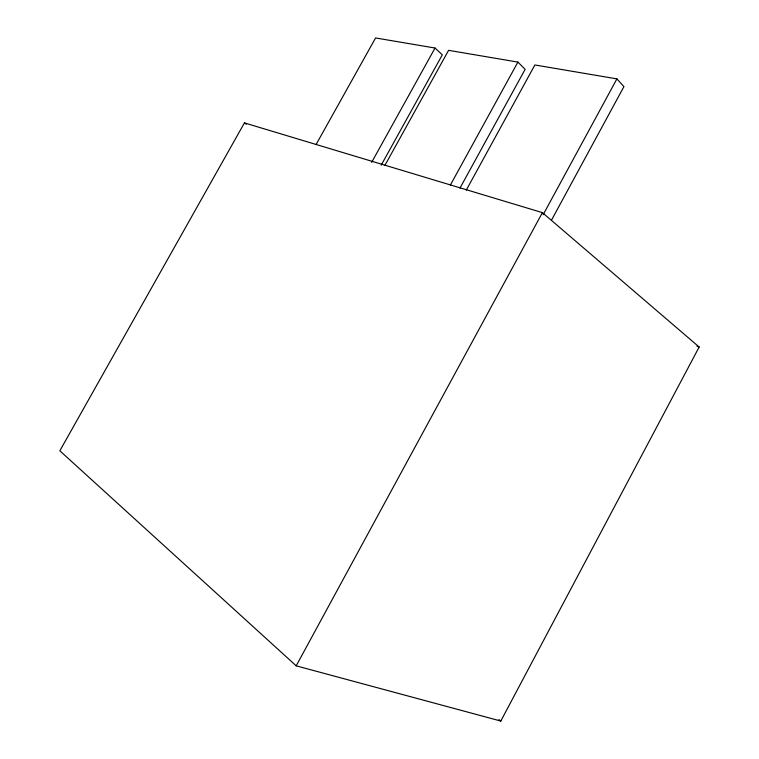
<?xml version="1.0" encoding="UTF-8"?>
<svg xmlns="http://www.w3.org/2000/svg" width="759" height="759" viewBox="0 0 759 759"><rect width="100%" height="100%" fill="white"/><g stroke="black" fill="none" stroke-linecap="round" stroke-linejoin="round"><path stroke-width="1.14" d="M500.807 721.05L699.162 347.024L542.4 212.634L244.436 122.892L59.838 450.799L296.2 665.833L500.807 721.05L498.948 719.589M296.2 665.833L542.4 212.634M543.159 214.693L616.915 78.879L534.886 64.97L466.254 190.158M551.556 220.034L623.936 86.611L616.915 78.879M450.353 185.092L517.913 62.096L525.143 69.316L459.935 188.166M371.616 162.417L435.03 48.035L442.317 54.819L381.189 165.187M384.917 165.358L448.597 50.331L517.913 62.096M316.057 144.59L375.582 37.95L435.03 48.035M696.933 346.208L699.162 347.024M244.436 122.892L246.352 124.267"/></g></svg>
